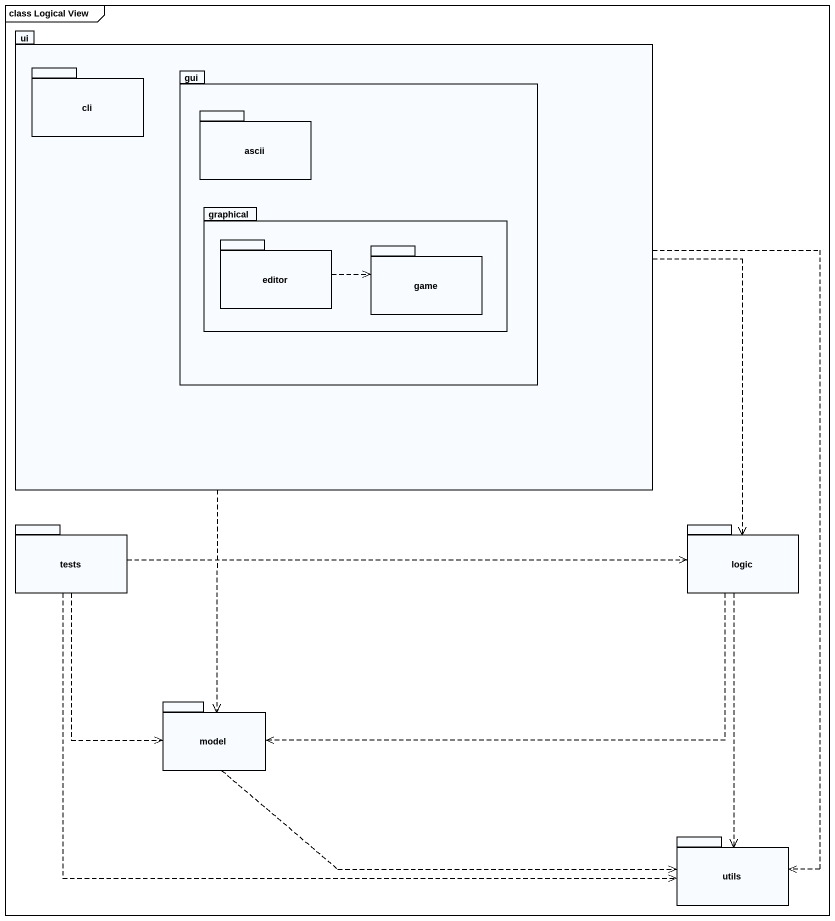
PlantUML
@startuml
mainframe class Logical View
package ui {
  package cli {
  }
  package gui {
    package ascii {
    }
    package graphical {
      package editor {
      }
      package game {
      }
    }
  }
}
package tests {
}
package logic {
}
package model {
}
package utils {
}
ui ..> logic
ui ..> model
ui ..> utils
editor .right.> game
tests .right.> logic
tests ..> model
tests .right.> utils
logic .left.> model
logic ..> utils
model .right.> utils
@enduml
